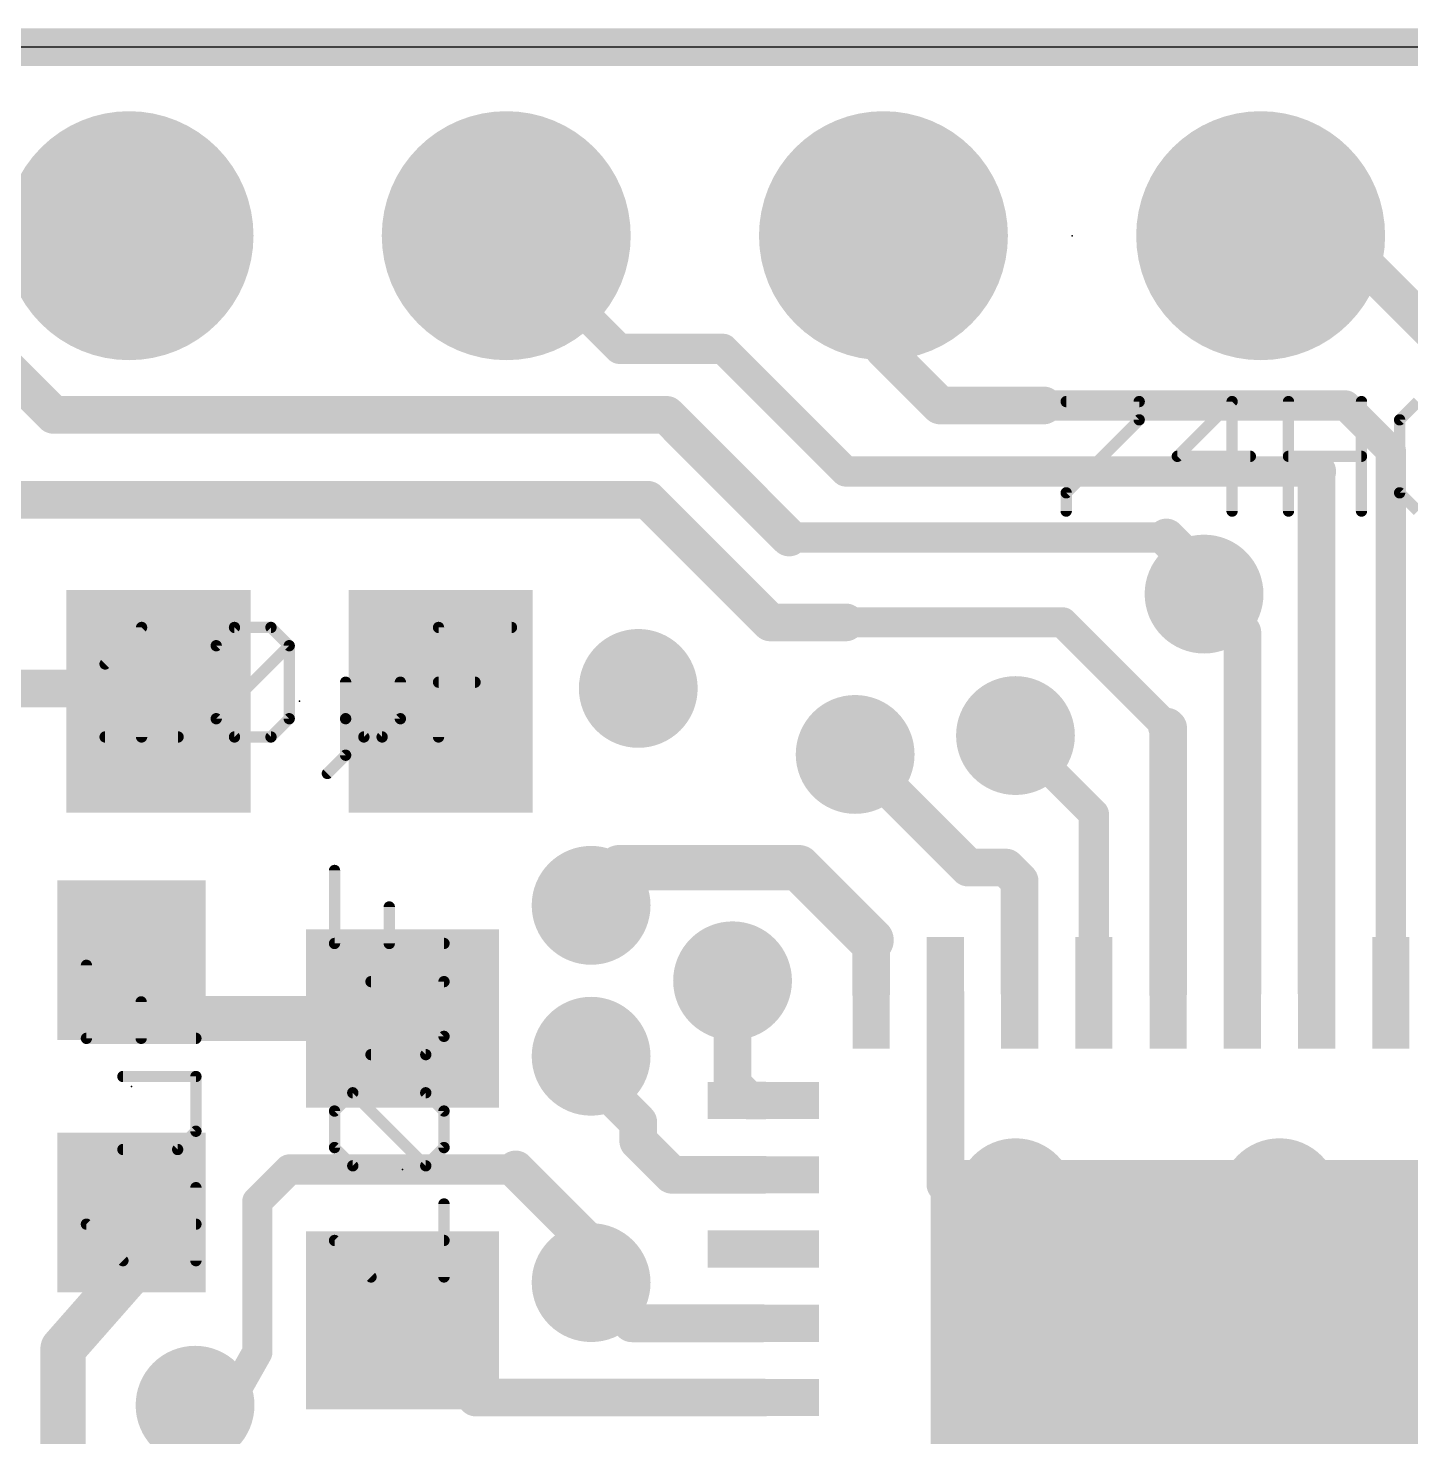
# Model space of a CAD drawing. Extents: x -0.1 to 35.7, y -0.1 to 17.9.
# Drawn here: x 10.75 to 20.06, y 8.42 to 17.91 of the extents above; entities that cross this region are included whole.
import ezdxf

# ---------------------------------------------------------------- set-up
doc = ezdxf.new("R2010")
doc.units = 0
for name, color, linetype in [('1', 12, 'CONTINUOUS'), ('17', 110, 'CONTINUOUS'), ('18', 110, 'CONTINUOUS'), ('20', 53, 'CONTINUOUS'), ('23', 40, 'CONTINUOUS'), ('27', 253, 'CONTINUOUS')]:
    doc.layers.add(name, color=color, linetype=linetype)

# ---------------------------------------------------------------- blocks, each defined once
blk = doc.blocks.new('RECT')
blk.add_solid([(-0.5, -0.5), (0.5, -0.5), (-0.5, 0.5), (0.5, 0.5)])
blk = doc.blocks.new('ROUNDP')
at = {"const_width": 0.5}
blk.add_lwpolyline([(0, -0.25, 1), (0, 0.25, 1), (0, -0.25)], format="xyb", dxfattribs=at)
blk = doc.blocks.new('ROUNDV')
at = {"const_width": 0.5}
blk.add_lwpolyline([(0, -0.25, 1), (0, 0.25, 1), (0, -0.25)], format="xyb", dxfattribs=at)

msp = doc.modelspace()

# ---------------------------------------------------------------- linework, layer by layer
at = {"layer": '1'}
for points, const_width in [([(35.56, 17.78), (0, 17.78)], 0.254), ([(10.922, 15.3035), (9.7155, 16.51)], 0.254), ([(14.732, 15.748), (13.97, 16.51)], 0.2032), ([(16.51, 15.748), (16.51, 16.51)], 0.254), ([(19.558, 16.51), (19.05, 16.51)], 0.254), ([(20.427, 15.641), (19.558, 16.51)], 0.254), ([(15.4305, 15.748), (14.732, 15.748)], 0.2032), ([(16.256, 14.9225), (15.4305, 15.748)], 0.2032), ([(16.891, 15.367), (16.51, 15.748)], 0.254), ([(17.5895, 15.367), (16.891, 15.367)], 0.254), ([(19.6215, 15.367), (17.5895, 15.367)], 0.2032), ([(19.927, 15.0615), (19.6215, 15.367)], 0.2032), ([(15.0495, 15.3035), (10.922, 15.3035)], 0.254), ([(15.875, 14.478), (15.0495, 15.3035)], 0.254), ([(19.927, 11.4125), (19.927, 15.0615)], 0.2032), ([(19.431, 14.9225), (16.256, 14.9225)], 0.2032), ([(19.427, 11.4125), (19.427, 14.9225)], 0.254), ([(19.427, 14.9225), (19.431, 14.9225)], 0.254), ([(14.9225, 14.732), (10.16, 14.732)], 0.254), ([(15.748, 13.9065), (14.9225, 14.732)], 0.254), ([(18.415, 14.478), (18.669, 14.224)], 0.254), ([(18.415, 14.478), (15.875, 14.478)], 0.2032), ([(18.669, 14.224), (18.669, 14.097)], 0.254), ([(18.927, 13.839), (18.669, 14.097)], 0.254), ([(16.256, 13.9065), (15.748, 13.9065)], 0.254), ([(17.7165, 13.9065), (16.256, 13.9065)], 0.2032), ([(18.419, 13.204), (17.7165, 13.9065)], 0.2032), ([(18.927, 11.4125), (18.927, 13.839)], 0.254), ([(11.541, 13.462), (10.21, 13.462)], 0.254), ([(11.628, 13.375), (11.541, 13.462)], 0.254), ([(18.419, 13.204), (18.427, 13.196)], 0.254), ([(18.427, 13.196), (18.427, 11.4125)], 0.254), ([(17.927, 12.6165), (17.399, 13.1445)], 0.2032), ([(17.0815, 12.2555), (16.3195, 13.0175)], 0.254), ([(17.927, 11.4125), (17.927, 12.6165)], 0.2032), ([(14.732, 12.2555), (14.5415, 12.0015)], 0.3048), ([(15.9385, 12.2555), (14.732, 12.2555)], 0.3048), ([(15.9385, 12.2555), (16.427, 11.767)], 0.3048), ([(17.3355, 12.2555), (17.0815, 12.2555)], 0.254), ([(17.427, 12.164), (17.3355, 12.2555)], 0.254), ([(17.427, 11.4125), (17.427, 12.164)], 0.254), ([(16.427, 11.767), (16.427, 11.4125)], 0.254), ([(11.447, 11.6325), (11.84, 11.2395)], 0.3048), ([(15.494, 10.795), (15.494, 11.4935)], 0.254), ([(16.927, 11.4125), (16.927, 10.124)], 0.254), ([(11.84, 11.2395), (13.2715, 11.2395)], 0.3048), ([(14.478, 10.922), (14.5415, 10.9855)], 0.254), ([(14.859, 10.541), (14.478, 10.922)], 0.254), ([(15.6015, 10.6875), (15.494, 10.795)], 0.254), ([(15.702, 10.6875), (15.6015, 10.6875)], 0.254), ([(14.859, 10.414), (14.859, 10.541)], 0.254), ([(15.0855, 10.1875), (14.859, 10.414)], 0.254), ([(14.0335, 10.2235), (14.5415, 9.7155)], 0.254), ([(12.2936, 10.0076), (12.5095, 10.2235)], 0.2032), ([(12.5095, 10.2235), (14.0335, 10.2235)], 0.2032), ([(15.702, 10.1875), (15.0855, 10.1875)], 0.254), ([(16.927, 10.124), (17.272, 9.779)], 0.254), ([(11.447, 9.542), (11.447, 9.9325)], 0.3048), ([(12.2936, 8.9916), (12.2936, 10.0076)], 0.2032), ([(17.272, 9.779), (17.3355, 9.779)], 0.254), ([(17.3355, 9.779), (19.177, 7.9375)], 0.254), ([(14.5415, 9.7155), (14.5415, 9.4615)], 0.254), ([(10.9855, 9.017), (11.447, 9.542)], 0.3048), ([(14.8155, 9.1875), (14.5415, 9.4615)], 0.254), ([(13.767, 8.6875), (13.2715, 9.2075)], 0.254), ([(15.702, 9.1875), (14.8155, 9.1875)], 0.254), ([(10.9855, 8.128), (10.9855, 9.017)], 0.3048), ([(12.2936, 8.9916), (12.1285, 8.6995)], 0.2032), ([(12.1285, 8.6995), (11.8745, 8.636)], 0.254), ([(15.702, 8.6875), (13.767, 8.6875)], 0.254)]:
    msp.add_lwpolyline(points, dxfattribs=dict(at, const_width=const_width))
for points, const_width in [([(14.0059, 16.5459, 1), (13.9341, 16.4741)], 0.1016), ([(16.5735, 16.51, 1), (16.4465, 16.51)], 0.127), ([(19.05, 16.5735, 1), (19.05, 16.4465)], 0.127), ([(19.6029, 16.5549, 1), (19.5131, 16.4651)], 0.127), ([(19.558, 16.4465, 1), (19.558, 16.5735)], 0.127), ([(14.732, 15.7988, 1), (14.732, 15.6972)], 0.1016), ([(15.4664, 15.7839, 1), (15.3946, 15.7121)], 0.1016), ([(15.4305, 15.6972, 1), (15.4305, 15.7988)], 0.1016), ([(16.5549, 15.7929, 1), (16.4651, 15.7031)], 0.127), ([(14.6961, 15.7121, 1), (14.7679, 15.7839)], 0.1016), ([(16.4465, 15.748, 1), (16.5735, 15.748)], 0.127), ([(16.891, 15.4305, 1), (16.891, 15.3035)], 0.127), ([(16.8461, 15.3221, 1), (16.9359, 15.4119)], 0.127), ([(17.5895, 15.4178, 1), (17.5895, 15.3162)], 0.1016), ([(17.5895, 15.3035, 1), (17.5895, 15.4305)], 0.127), ([(19.6574, 15.4029, 1), (19.5856, 15.3311)], 0.1016), ([(19.6215, 15.3162, 1), (19.6215, 15.4178)], 0.1016), ([(10.922, 15.367, 1), (10.922, 15.24)], 0.127), ([(10.8771, 15.2586, 1), (10.9669, 15.3484)], 0.127), ([(15.0944, 15.3484, 1), (15.0046, 15.2586)], 0.127), ([(15.0495, 15.24, 1), (15.0495, 15.367)], 0.127), ([(19.9778, 15.0615, 1), (19.8762, 15.0615)], 0.1016), ([(19.8911, 15.0256, 1), (19.9629, 15.0974)], 0.1016), ([(16.256, 14.9733, 1), (16.256, 14.8717)], 0.1016), ([(16.2201, 14.8866, 1), (16.2919, 14.9584)], 0.1016), ([(19.4905, 14.9225, 1), (19.3635, 14.9225)], 0.127), ([(19.427, 14.986, 1), (19.427, 14.859)], 0.127), ([(19.431, 14.859, 1), (19.431, 14.986)], 0.127), ([(19.431, 14.8717, 1), (19.431, 14.9733)], 0.1016), ([(14.9674, 14.7769, 1), (14.8776, 14.6871)], 0.127), ([(14.9225, 14.6685, 1), (14.9225, 14.7955)], 0.127), ([(18.4599, 14.5229, 1), (18.3701, 14.4331)], 0.127), ([(15.8301, 14.4331, 1), (15.9199, 14.5229)], 0.127), ([(15.875, 14.5288, 1), (15.875, 14.4272)], 0.1016), ([(18.415, 14.4272, 1), (18.415, 14.5288)], 0.1016), ([(18.7325, 14.224, 1), (18.6055, 14.224)], 0.127), ([(18.6241, 14.1791, 1), (18.7139, 14.2689)], 0.127), ([(18.7139, 14.1419, 1), (18.6241, 14.0521)], 0.127), ([(18.6055, 14.097, 1), (18.7325, 14.097)], 0.127), ([(15.748, 13.97, 1), (15.748, 13.843)], 0.127), ([(15.7031, 13.8616, 1), (15.7929, 13.9514)], 0.127), ([(16.256, 13.9573, 1), (16.256, 13.8557)], 0.1016), ([(16.256, 13.843, 1), (16.256, 13.97)], 0.127), ([(17.7524, 13.9424, 1), (17.6806, 13.8706)], 0.1016), ([(17.7165, 13.8557, 1), (17.7165, 13.9573)], 0.1016), ([(18.9905, 13.839, 1), (18.8635, 13.839)], 0.127), ([(18.8821, 13.7941, 1), (18.9719, 13.8839)], 0.127), ([(11.5859, 13.5069, 1), (11.4961, 13.4171)], 0.127), ([(11.541, 13.3985, 1), (11.541, 13.5255)], 0.127), ([(11.5831, 13.3301, 1), (11.6729, 13.4199)], 0.127), ([(18.4639, 13.2489, 1), (18.3741, 13.1591)], 0.127), ([(18.4905, 13.196, 1), (18.3635, 13.196)], 0.127), ([(18.3821, 13.1511, 1), (18.4719, 13.2409)], 0.127), ([(18.3831, 13.1681, 1), (18.4549, 13.2399)], 0.1016), ([(17.4349, 13.1804, 1), (17.3631, 13.1086)], 0.1016), ([(16.3644, 13.0624, 1), (16.2746, 12.9726)], 0.127), ([(17.9778, 12.6165, 1), (17.8762, 12.6165)], 0.1016), ([(17.8911, 12.5806, 1), (17.9629, 12.6524)], 0.1016), ([(14.732, 12.3317, 1), (14.732, 12.1793)], 0.1524), ([(14.793, 12.2098, 1), (14.671, 12.3012)], 0.1524), ([(15.9924, 12.3094, 1), (15.8846, 12.2016)], 0.1524), ([(15.9385, 12.1793, 1), (15.9385, 12.3317)], 0.1524), ([(17.0815, 12.319, 1), (17.0815, 12.192)], 0.127), ([(17.0366, 12.2106, 1), (17.1264, 12.3004)], 0.127), ([(17.3804, 12.3004, 1), (17.2906, 12.2106)], 0.127), ([(17.3355, 12.192, 1), (17.3355, 12.319)], 0.127), ([(17.4905, 12.164, 1), (17.3635, 12.164)], 0.127), ([(17.3821, 12.1191, 1), (17.4719, 12.2089)], 0.127), ([(14.4805, 12.0472, 1), (14.6025, 11.9558)], 0.1524), ([(16.3731, 11.7131, 1), (16.4809, 11.8209)], 0.1524), ([(16.4905, 11.767, 1), (16.3635, 11.767)], 0.127), ([(11.5009, 11.6864, 1), (11.3931, 11.5786)], 0.1524), ([(15.5575, 11.4935, 1), (15.4305, 11.4935)], 0.127), ([(16.3635, 11.4125, 1), (16.4905, 11.4125)], 0.127), ([(16.9905, 11.4125, 1), (16.8635, 11.4125)], 0.127), ([(17.3635, 11.4125, 1), (17.4905, 11.4125)], 0.127), ([(18.3635, 11.4125, 1), (18.4905, 11.4125)], 0.127), ([(18.8635, 11.4125, 1), (18.9905, 11.4125)], 0.127), ([(19.3635, 11.4125, 1), (19.4905, 11.4125)], 0.127), ([(11.84, 11.3157, 1), (11.84, 11.1633)], 0.1524), ([(13.2715, 11.1633, 1), (13.2715, 11.3157)], 0.1524), ([(17.8762, 11.4125, 1), (17.9778, 11.4125)], 0.1016), ([(19.8762, 11.4125, 1), (19.9778, 11.4125)], 0.1016), ([(11.7861, 11.1856, 1), (11.8939, 11.2934)], 0.1524), ([(14.5864, 10.9406, 1), (14.4966, 11.0304)], 0.127), ([(14.5229, 10.9669, 1), (14.4331, 10.8771)], 0.127), ([(14.4331, 10.9669, 1), (14.5229, 10.8771)], 0.127), ([(15.5389, 10.8399, 1), (15.4491, 10.7501)], 0.127), ([(15.4305, 10.795, 1), (15.5575, 10.795)], 0.127), ([(15.6015, 10.751, 1), (15.6015, 10.624)], 0.127), ([(15.702, 10.624, 1), (15.702, 10.751)], 0.127), ([(15.5566, 10.6426, 1), (15.6464, 10.7324)], 0.127), ([(14.9225, 10.541, 1), (14.7955, 10.541)], 0.127), ([(14.8141, 10.4961, 1), (14.9039, 10.5859)], 0.127), ([(14.9039, 10.4589, 1), (14.8141, 10.3691)], 0.127), ([(14.7955, 10.414, 1), (14.9225, 10.414)], 0.127), ([(14.0784, 10.2684, 1), (13.9886, 10.1786)], 0.127), ([(12.5095, 10.2743, 1), (12.5095, 10.1727)], 0.1016), ([(12.5454, 10.1876, 1), (12.4736, 10.2594)], 0.1016), ([(14.0335, 10.1727, 1), (14.0335, 10.2743)], 0.1016), ([(15.0855, 10.251, 1), (15.0855, 10.124)], 0.127), ([(15.0406, 10.1426, 1), (15.1304, 10.2324)], 0.127), ([(15.702, 10.124, 1), (15.702, 10.251)], 0.127), ([(16.9719, 10.1689, 1), (16.8821, 10.0791)], 0.127), ([(16.8635, 10.124, 1), (16.9905, 10.124)], 0.127), ([(11.5232, 9.9325, 1), (11.3708, 9.9325)], 0.1524), ([(12.3444, 10.0076, 1), (12.2428, 10.0076)], 0.1016), ([(12.2577, 10.0435, 1), (12.3295, 9.9717)], 0.1016), ([(17.272, 9.8425, 1), (17.272, 9.7155)], 0.127), ([(17.2271, 9.7341, 1), (17.3169, 9.8239)], 0.127), ([(17.3804, 9.8239, 1), (17.2906, 9.7341)], 0.127), ([(17.3355, 9.7155, 1), (17.3355, 9.8425)], 0.127), ([(14.605, 9.7155, 1), (14.478, 9.7155)], 0.127), ([(14.4966, 9.6706, 1), (14.5864, 9.7604)], 0.127), ([(11.5042, 9.4917, 1), (11.3898, 9.5923)], 0.1524), ([(11.3708, 9.542, 1), (11.5232, 9.542)], 0.1524), ([(14.5864, 9.5064, 1), (14.4966, 9.4166)], 0.127), ([(14.478, 9.4615, 1), (14.605, 9.4615)], 0.127), ([(13.3175, 9.2513, 1), (13.2255, 9.1637)], 0.127), ([(14.8155, 9.251, 1), (14.8155, 9.124)], 0.127), ([(14.7706, 9.1426, 1), (14.8604, 9.2324)], 0.127), ([(15.702, 9.124, 1), (15.702, 9.251)], 0.127), ([(11.0617, 9.017, 1), (10.9093, 9.017)], 0.1524), ([(10.9283, 9.0673, 1), (11.0427, 8.9667)], 0.1524), ([(12.2428, 8.9916, 1), (12.3444, 8.9916)], 0.1016), ([(12.3378, 8.9666, 1), (12.2494, 9.0166)], 0.1016), ([(12.1439, 8.6379, 1), (12.1131, 8.7611)], 0.127), ([(11.8591, 8.6976, 1), (11.8899, 8.5744)], 0.127), ([(12.0843, 8.7245, 1), (12.1727, 8.6745)], 0.1016), ([(13.767, 8.751, 1), (13.767, 8.624)], 0.127), ([(13.721, 8.6437, 1), (13.813, 8.7313)], 0.127), ([(15.702, 8.624, 1), (15.702, 8.751)], 0.127)]:
    msp.add_lwpolyline(points, format="xyb", dxfattribs=dict(at, const_width=const_width))
at = {"layer": '20'}
msp.add_line((34.29, 17.78), (1.27, 17.78), dxfattribs=at)
at = {"layer": '23'}
for p in [(17.78, 16.51), (12.578, 13.375), (11.447, 10.7825), (13.2715, 10.2235)]:
    msp.add_point(p, dxfattribs=at)
at = {"layer": '27', "const_width": 0.0381}
for points in [[(17.7407, 15.4121, 1), (17.7407, 15.374)], [(18.2512, 15.393, 1), (18.2131, 15.393)], [(18.2322, 15.374, 1), (18.2322, 15.4121)], [(18.8768, 15.393, 1), (18.8387, 15.393)], [(18.8712, 15.3796, 1), (18.8443, 15.4065)], [(19.2566, 15.393, 1), (19.2185, 15.393)], [(19.7481, 15.393, 1), (19.71, 15.393)], [(18.2131, 15.2702, 1), (18.2512, 15.2702)], [(18.2457, 15.2567, 1), (18.2187, 15.2836)], [(20.005, 15.2702, 1), (19.9669, 15.2702)], [(19.9725, 15.2836, 1), (19.9994, 15.2567)], [(18.4891, 15.0435, 1), (18.4891, 15.0054)], [(18.4756, 15.0379, 1), (18.5026, 15.0109)], [(18.9806, 15.0054, 1), (18.9806, 15.0435)], [(19.2375, 15.0435, 1), (19.2375, 15.0054)], [(19.729, 15.0054, 1), (19.729, 15.0435)], [(17.7597, 14.7787, 1), (17.7216, 14.7787)], [(17.7272, 14.7921, 1), (17.7542, 14.7652)], [(19.9669, 14.7787, 1), (20.005, 14.7787)], [(19.9994, 14.7921, 1), (19.9725, 14.7652)], [(17.7216, 14.6558, 1), (17.7597, 14.6558)], [(18.8387, 14.6558, 1), (18.8768, 14.6558)], [(19.2185, 14.6558, 1), (19.2566, 14.6558)], [(19.71, 14.6558, 1), (19.7481, 14.6558)], [(11.5335, 13.8723, 1), (11.4954, 13.8723)], [(11.5279, 13.8589, 1), (11.501, 13.8858)], [(12.14, 13.8914, 1), (12.14, 13.8533)], [(12.1535, 13.8589, 1), (12.1265, 13.8858)], [(12.3992, 13.8858, 1), (12.3723, 13.8589)], [(12.3857, 13.8533, 1), (12.3857, 13.8914)], [(13.5139, 13.8914, 1), (13.5139, 13.8533)], [(13.533, 13.8723, 1), (13.4949, 13.8723)], [(14.0054, 13.8533, 1), (14.0054, 13.8914)], [(12.0036, 13.7629, 1), (12.0306, 13.736)], [(12.0362, 13.7495, 1), (11.9981, 13.7495)], [(12.5277, 13.7495, 1), (12.4896, 13.7495)], [(12.5221, 13.736, 1), (12.4951, 13.7629)], [(12.4951, 13.736, 1), (12.5221, 13.7629)], [(11.2552, 13.6401, 1), (11.2822, 13.6131)], [(12.9075, 13.5037, 1), (12.8694, 13.5037)], [(13.2761, 13.5037, 1), (13.238, 13.5037)], [(13.5139, 13.5228, 1), (13.5139, 13.4847)], [(13.7597, 13.4847, 1), (13.7597, 13.5228)], [(12.0306, 13.2714, 1), (12.0036, 13.2445)], [(12.0036, 13.2714, 1), (12.0306, 13.2445)], [(12.5221, 13.2445, 1), (12.4951, 13.2714)], [(12.9019, 13.2714, 1), (12.8749, 13.2445)], [(12.9075, 13.258, 1), (12.8694, 13.258)], [(13.2705, 13.2445, 1), (13.2435, 13.2714)], [(11.9981, 13.258, 1), (12.0362, 13.258)], [(12.4896, 13.258, 1), (12.5277, 13.258)], [(12.8694, 13.258, 1), (12.9075, 13.258)], [(13.238, 13.258, 1), (13.2761, 13.258)], [(11.2687, 13.1542, 1), (11.2687, 13.1161)], [(11.4954, 13.1351, 1), (11.5335, 13.1351)], [(11.7602, 13.1161, 1), (11.7602, 13.1542)], [(12.14, 13.1542, 1), (12.14, 13.1161)], [(12.1265, 13.1216, 1), (12.1535, 13.1486)], [(12.3723, 13.1486, 1), (12.3992, 13.1216)], [(12.3857, 13.1161, 1), (12.3857, 13.1542)], [(13.0113, 13.1542, 1), (13.0113, 13.1161)], [(12.9978, 13.1216, 1), (13.0247, 13.1486)], [(13.1207, 13.1486, 1), (13.1476, 13.1216)], [(13.1341, 13.1161, 1), (13.1341, 13.1542)], [(13.4949, 13.1351, 1), (13.533, 13.1351)], [(12.8694, 13.0122, 1), (12.9075, 13.0122)], [(12.9019, 12.9988, 1), (12.8749, 13.0257)], [(12.7521, 12.9028, 1), (12.779, 12.8759)], [(12.8327, 12.2363, 1), (12.7946, 12.2363)], [(13.2013, 11.9906, 1), (13.1632, 11.9906)], [(12.8137, 11.7639, 1), (12.8137, 11.7258)], [(12.7946, 11.7448, 1), (12.8327, 11.7448)], [(13.1632, 11.7448, 1), (13.2013, 11.7448)], [(13.5509, 11.7258, 1), (13.5509, 11.7639)], [(11.162, 11.5976, 1), (11.1239, 11.5976)], [(13.0594, 11.507, 1), (13.0594, 11.4689)], [(13.57, 11.4879, 1), (13.5319, 11.4879)], [(13.5509, 11.4689, 1), (13.5509, 11.507)], [(11.5306, 11.3518, 1), (11.4925, 11.3518)], [(11.143, 11.1251, 1), (11.143, 11.087)], [(11.1239, 11.1061, 1), (11.162, 11.1061)], [(11.4925, 11.1061, 1), (11.5306, 11.1061)], [(11.8802, 11.087, 1), (11.8802, 11.1251)], [(13.5319, 11.1193, 1), (13.57, 11.1193)], [(13.5644, 11.1058, 1), (13.5374, 11.1328)], [(13.0594, 11.0155, 1), (13.0594, 10.9774)], [(13.4146, 11.0099, 1), (13.4415, 10.983)], [(13.428, 10.9774, 1), (13.428, 11.0155)], [(11.3887, 10.8682, 1), (11.3887, 10.8301)], [(11.8993, 10.8492, 1), (11.8612, 10.8492)], [(11.8802, 10.8301, 1), (11.8802, 10.8682)], [(12.9365, 10.7586, 1), (12.9365, 10.7205)], [(12.95, 10.753, 1), (12.9231, 10.726)], [(12.95, 10.726, 1), (12.9231, 10.753)], [(13.4415, 10.753, 1), (13.4146, 10.726)], [(13.428, 10.7205, 1), (13.428, 10.7586)], [(12.8327, 10.6166, 1), (12.7946, 10.6166)], [(12.8002, 10.6301, 1), (12.8271, 10.6032)], [(13.57, 10.6166, 1), (13.5319, 10.6166)], [(13.5374, 10.6032, 1), (13.5644, 10.6301)], [(11.8612, 10.4805, 1), (11.8993, 10.4805)], [(11.8937, 10.4671, 1), (11.8667, 10.494)], [(11.3887, 10.3767, 1), (11.3887, 10.3386)], [(11.7439, 10.3711, 1), (11.7708, 10.3442)], [(11.7573, 10.3386, 1), (11.7573, 10.3767)], [(12.8271, 10.3844, 1), (12.8002, 10.3574)], [(12.7946, 10.3709, 1), (12.8327, 10.3709)], [(13.5319, 10.3709, 1), (13.57, 10.3709)], [(13.5644, 10.3574, 1), (13.5374, 10.3844)], [(12.9365, 10.2671, 1), (12.9365, 10.229)], [(12.9231, 10.2345, 1), (12.95, 10.2615)], [(13.4146, 10.2615, 1), (13.4415, 10.2345)], [(13.4146, 10.2345, 1), (13.4415, 10.2615)], [(13.428, 10.229, 1), (13.428, 10.2671)], [(11.8993, 10.1007, 1), (11.8612, 10.1007)], [(13.57, 9.9911, 1), (13.5319, 9.9911)], [(11.1564, 9.8685, 1), (11.1295, 9.8415)], [(11.143, 9.874, 1), (11.143, 9.8359)], [(11.8802, 9.8359, 1), (11.8802, 9.874)], [(12.8137, 9.7644, 1), (12.8137, 9.7263)], [(12.8271, 9.7588, 1), (12.8002, 9.7319)], [(13.5509, 9.7263, 1), (13.5509, 9.7644)], [(11.3752, 9.5958, 1), (11.4022, 9.6227)], [(11.8612, 9.6093, 1), (11.8993, 9.6093)], [(13.0459, 9.4861, 1), (13.0729, 9.5131)], [(13.5319, 9.4996, 1), (13.57, 9.4996)]]:
    msp.add_lwpolyline(points, format="xyb", dxfattribs=at)
at = {"layer": '27', "const_width": 0.0762}
for points in [[(17.7407, 15.393), (18.2322, 15.393)], [(18.2322, 15.393), (18.2322, 15.2702)], [(18.8577, 15.393), (18.4891, 15.0244)], [(18.8577, 14.6558), (18.8577, 15.393)], [(19.2375, 14.6558), (19.2375, 15.393)], [(19.729, 15.393), (19.729, 14.6558)], [(20.1088, 15.393), (19.9859, 15.2702)], [(18.2322, 15.2702), (17.7407, 14.7787)], [(19.9859, 15.2702), (19.9859, 14.7787)], [(18.4891, 15.0244), (18.9806, 15.0244)], [(19.2375, 15.0244), (19.729, 15.0244)], [(17.7407, 14.7787), (17.7407, 14.6558)], [(19.9859, 14.7787), (20.1088, 14.6558)], [(11.2687, 13.6266), (11.5144, 13.8723)], [(11.5144, 13.8723), (11.5144, 13.1351)], [(12.0171, 13.7495), (12.14, 13.8723)], [(12.14, 13.8723), (12.3857, 13.8723)], [(12.3857, 13.8723), (12.5086, 13.7495)], [(13.5139, 13.1351), (13.5139, 13.8723)], [(13.5139, 13.8723), (14.0054, 13.8723)], [(12.0171, 13.258), (12.0171, 13.7495)], [(12.0171, 13.258), (12.5086, 13.7495)], [(12.5086, 13.7495), (12.5086, 13.258)], [(12.8884, 13.5037), (12.8884, 13.258)], [(13.257, 13.258), (13.257, 13.5037)], [(13.5139, 13.5037), (13.7597, 13.5037)], [(12.14, 13.1351), (12.0171, 13.258)], [(12.5086, 13.258), (12.3857, 13.1351)], [(12.8884, 13.258), (13.0113, 13.1351)], [(12.8884, 13.258), (12.8884, 13.0122)], [(13.1341, 13.1351), (13.257, 13.258)], [(11.2687, 13.1351), (11.7602, 13.1351)], [(12.3857, 13.1351), (12.14, 13.1351)], [(13.0113, 13.1351), (13.1341, 13.1351)], [(12.8884, 13.0122), (12.7655, 12.8894)], [(12.8137, 11.7448), (12.8137, 12.2363)], [(13.1823, 11.7448), (13.1823, 11.9906)], [(13.5509, 11.7448), (12.8137, 11.7448)], [(11.143, 11.1061), (11.143, 11.5976)], [(13.5509, 11.4879), (13.0594, 11.4879)], [(13.5509, 11.1193), (13.5509, 11.4879)], [(11.5116, 11.1061), (11.5116, 11.3518)], [(11.8802, 11.1061), (11.143, 11.1061)], [(13.428, 10.9964), (13.5509, 11.1193)], [(13.0594, 10.9964), (13.428, 10.9964)], [(11.8802, 10.8492), (11.3887, 10.8492)], [(11.8802, 10.4805), (11.8802, 10.8492)], [(12.8137, 10.6166), (12.9365, 10.7395)], [(12.9365, 10.7395), (13.428, 10.7395)], [(13.428, 10.248), (12.9365, 10.7395)], [(13.428, 10.7395), (13.5509, 10.6166)], [(12.8137, 10.3709), (12.8137, 10.6166)], [(13.5509, 10.6166), (13.5509, 10.3709)], [(11.7573, 10.3577), (11.8802, 10.4805)], [(11.3887, 10.3577), (11.7573, 10.3577)], [(12.9365, 10.248), (12.8137, 10.3709)], [(13.5509, 10.3709), (13.428, 10.248)], [(13.428, 10.248), (12.9365, 10.248)], [(11.8802, 9.6093), (11.8802, 10.1007)], [(13.5509, 9.4996), (13.5509, 9.9911)], [(11.3887, 9.6093), (11.143, 9.855)], [(11.143, 9.855), (11.8802, 9.855)], [(13.0594, 9.4996), (12.8137, 9.7453)], [(12.8137, 9.7453), (13.5509, 9.7453)]]:
    msp.add_lwpolyline(points, dxfattribs=at)

# ---------------------------------------------------------------- block references
at = {"layer": '1'}
for p, xscale, yscale in [((11.628, 13.375), 1.24, 1.5), ((13.528, 13.375), 1.24, 1.5), ((15.702, 10.6875), 0.75, 0.25), ((15.702, 10.1875), 0.75, 0.25), ((19.177, 7.9375), 4.7, 4.7), ((15.702, 9.6875), 0.75, 0.25), ((15.702, 9.1875), 0.75, 0.25), ((15.702, 8.6875), 0.75, 0.25)]:
    msp.add_blockref('RECT', p, dxfattribs=dict(at, xscale=xscale, yscale=yscale))
at = {"layer": '1', "xscale": 1.075, "rotation": 90}
for p in [(11.447, 11.6325), (11.447, 9.9325)]:
    msp.add_blockref('RECT', p, dxfattribs=at)
at = {"layer": '1'}
for p, xscale, yscale, rotation in [((13.2715, 11.2395), 1.2, 1.3, 90), ((16.427, 11.4125), 0.75, 0.25, 270), ((16.927, 11.4125), 0.75, 0.25, 270), ((17.427, 11.4125), 0.75, 0.25, 270), ((17.927, 11.4125), 0.75, 0.25, 270), ((18.427, 11.4125), 0.75, 0.25, 270), ((18.927, 11.4125), 0.75, 0.25, 270), ((19.427, 11.4125), 0.75, 0.25, 270), ((19.927, 11.4125), 0.75, 0.25, 270), ((13.2715, 9.2075), 1.2, 1.3, 90)]:
    msp.add_blockref('RECT', p, dxfattribs=dict(at, xscale=xscale, yscale=yscale, rotation=rotation))
at = {"layer": '17', "xscale": 1.6764, "yscale": 1.6764, "rotation": 90}
for p in [(11.43, 16.51), (13.97, 16.51), (16.51, 16.51), (19.05, 16.51)]:
    msp.add_blockref('ROUNDP', p, dxfattribs=at)
at = {"layer": '18', "xscale": 0.8001, "yscale": 0.8001}
for p in [(18.669, 14.097), (18.669, 14.097), (14.859, 13.462), (14.859, 13.462), (17.399, 13.1445), (17.399, 13.1445), (16.3195, 13.0175), (16.3195, 13.0175), (14.5415, 12.0015), (14.5415, 12.0015), (15.494, 11.4935), (15.494, 11.4935), (14.5415, 10.9855), (14.5415, 10.9855), (17.399, 10.033), (17.399, 10.033), (19.177, 10.033), (19.177, 10.033), (14.5415, 9.4615), (14.5415, 9.4615), (11.8745, 8.636), (11.8745, 8.636)]:
    msp.add_blockref('ROUNDV', p, dxfattribs=at)

doc.saveas('drawing.dxf')
